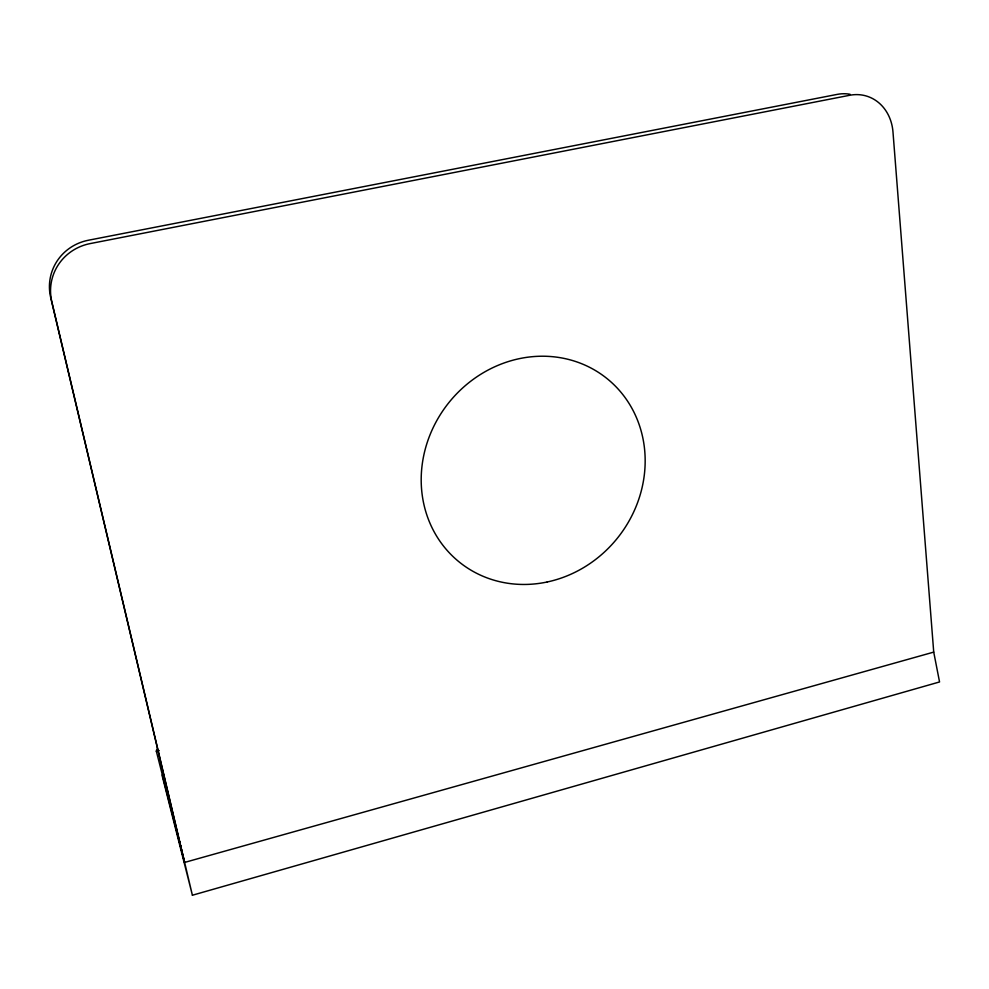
<?xml version="1.0" encoding="UTF-8"?>
<svg xmlns="http://www.w3.org/2000/svg" width="989" height="989" viewBox="0 0 989 989"><rect width="100%" height="100%" fill="white"/><g stroke="black" fill="none" stroke-linecap="round" stroke-linejoin="round"><path stroke-width="1.48" d="M192.398 895.23L939.55 681.953L933.727 652.11L892.98 131.982A45.543 39.288 -72.8 0 0 849.699 95.278L90.16 243.591A50.278 48.795 14.9 0 0 51.836 301.855L192.398 895.23L162.258 776.093A38.348 8.122 -14.8 0 1 163.012 773.719M157.164 749.13A38.386 7.578 -14.6 0 0 156.373 751.356L184.597 862.433L933.727 652.11M156.373 751.356L159.229 750.602M184.597 862.433L178.836 839.068L181.358 849.699M181.679 850.589L50.699 297.59A49.512 48.041 15.9 0 1 88.404 240.24L837.201 94.388A44.888 38.831 -73 0 1 850.083 94.276M547.177 581.989A117.778 108.135 -51.4 0 0 622.415 394.067A117.778 108.135 -51.4 0 0 429.968 434.95A117.778 108.135 -51.4 0 0 547.177 581.989"/></g></svg>
